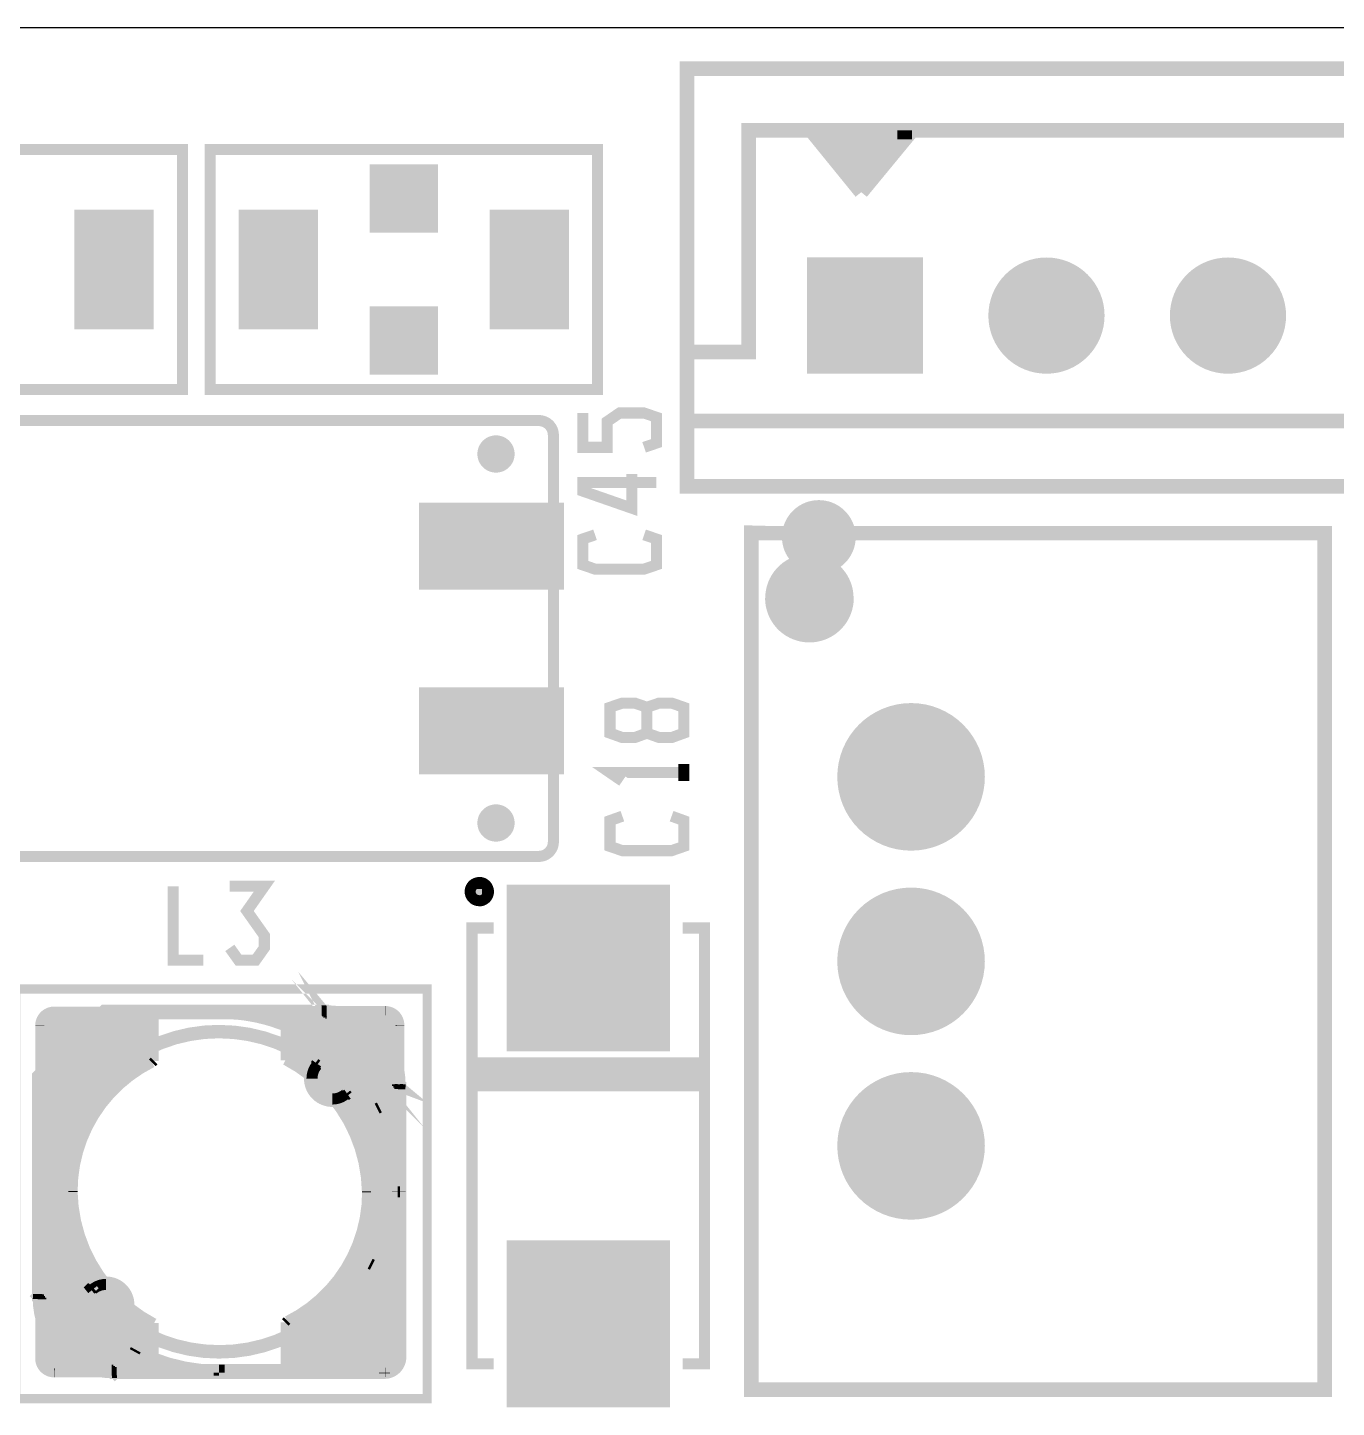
# Model space of a CAD drawing. Extents: x -18 to 89, y -48 to 32.
# Drawn here: x 13.11 to 31.13, y 13.46 to 32.45 of the extents above; entities that cross this region are included whole.
import ezdxf

# ---------------------------------------------------------------- set-up
doc = ezdxf.new("R2010")
doc.units = 0
doc.header["$MEASUREMENT"] = 0
doc.layers.get('0').update_dxf_attribs({"linetype": 'CONTINUOUS'})
for name, color, linetype in [('22-315-0_DRD', 7, 'CONTINUOUS'), ('22-315-0_SMT', 9, 'CONTINUOUS'), ('22-315-0_SST', 1, 'CONTINUOUS')]:
    doc.layers.add(name, color=color, linetype=linetype)

# ---------------------------------------------------------------- blocks, each defined once
blk = doc.blocks.new('RECTANGLE_6')
blk.add_solid([(1.12522, 1.14935), (1.12522, -1.14935), (-1.12522, 1.14935), (-1.12522, -1.14935)])
blk = doc.blocks.new('SQUARE_10')
blk.add_solid([(0.4699, 0.4699), (0.4699, -0.4699), (-0.4699, 0.4699), (-0.4699, -0.4699)])
blk = doc.blocks.new('RECTANGLE_13')
blk.add_solid([(0.5461, 0.8255), (0.5461, -0.8255), (-0.5461, 0.8255), (-0.5461, -0.8255)])
blk = doc.blocks.new('SQUARE_20')
blk.add_solid([(0.8001, 0.8001), (0.8001, -0.8001), (-0.8001, 0.8001), (-0.8001, -0.8001)])
blk = doc.blocks.new('ROUND_26')
at = {"const_width": 0.8001}
blk.add_lwpolyline([(-0.40005, 0, 1), (0.40005, 0, 1)], format="xyb", close=True, dxfattribs=at)
blk = doc.blocks.new('RECTANGLE_29')
blk.add_solid([(0.99949, 0.59944), (0.99949, -0.59944), (-0.99949, 0.59944), (-0.99949, -0.59944)])
blk = doc.blocks.new('ROUND_43')
at = {"const_width": 1.016}
blk.add_lwpolyline([(-0.508, 0, 1), (0.508, 0, 1)], format="xyb", close=True, dxfattribs=at)

msp = doc.modelspace()

# ---------------------------------------------------------------- linework, layer by layer
at = {"layer": '22-315-0_DRD'}
msp.add_line((-17.92369229991931, 32.45058384687812), (89.07634770008069, 32.45058384687812), dxfattribs=at)
at = {"layer": '22-315-0_SMT', "const_width": 0.127}
for points in [[(13.47324770008069, 18.9098438468781, 0.4142136), (13.27512770008069, 18.7117238468781)], [(18.23066770008069, 18.7193438468781, 0.4142136), (18.03254770008069, 18.91746384687811)], [(14.82452770008069, 18.1986438468781, 0.2845461), (13.73232770008069, 16.4333438468781)], [(17.77346770008069, 16.42826384687811, 0.2736465), (16.65586770008069, 18.23166384687811)], [(13.73232770008069, 16.42064384687811, 0.2736465), (14.84992770008069, 14.61724384687811)], [(16.68126770008069, 14.6502638468781, 0.2848580999999999), (17.77600770008069, 16.41556384687811)], [(13.27512770008069, 14.12956384687811, 0.4142136), (13.47324770008069, 13.93144384687811)], [(18.03254770008069, 13.9390638468781, 0.4142136), (18.23066770008069, 14.13718384687812)]]:
    msp.add_lwpolyline(points, format="xyb", dxfattribs=at)
for points in [[(14.84992770008069, 18.8336438468781), (13.31830770008069, 18.8336438468781)], [(13.37672770008069, 18.88444384687811), (13.37672770008069, 13.95684384687812)], [(14.84992770008069, 18.9098438468781), (13.47832770008069, 18.9098438468781), (13.47324770008069, 18.9098438468781)], [(13.49102770008069, 18.9098438468781), (13.49102770008069, 13.93144384687811)], [(13.60532770008069, 18.9098438468781), (13.60532770008069, 13.93144384687811)], [(13.71962770008069, 18.9098438468781), (13.71962770008069, 13.93144384687811)], [(13.83392770008069, 18.9098438468781), (13.83392770008069, 17.0607238468781)], [(13.94822770008069, 18.9098438468781), (13.94822770008069, 17.33250384687811)], [(14.06252770008069, 18.9098438468781), (14.06252770008069, 17.52554384687811)], [(14.17682770008069, 18.9098438468781), (14.17682770008069, 17.6804838468781)], [(14.29112770008069, 18.9098438468781), (14.29112770008069, 17.81002384687811)], [(14.40542770008069, 18.9098438468781), (14.40542770008069, 17.91670384687811)], [(14.51972770008069, 18.9098438468781), (14.51972770008069, 18.01068384687811)], [(14.63402770008069, 18.9098438468781), (14.63402770008069, 18.08942384687811)], [(14.74832770008069, 18.9098438468781), (14.74832770008069, 18.1580038468781)], [(14.84992770008069, 18.9098438468781), (14.84992770008069, 18.22404384687812)], [(16.65586770008069, 18.91746384687811), (16.65586770008069, 18.23166384687811)], [(18.02746770008069, 18.91746384687811), (16.65586770008069, 18.91746384687811)], [(18.18748770008069, 18.84126384687811), (16.65586770008069, 18.84126384687811)], [(16.75746770008069, 18.91746384687811), (16.75746770008069, 18.17324384687811)], [(16.87176770008069, 18.91746384687811), (16.87176770008069, 18.1021238468781)], [(16.98606770008069, 18.91746384687811), (16.98606770008069, 18.01576384687812)], [(17.10036770008069, 18.91746384687811), (17.10036770008069, 17.91924384687812)], [(17.21466770008069, 18.91746384687811), (17.21466770008069, 17.8049438468781)], [(17.32896770008069, 18.91746384687811), (17.32896770008069, 17.6728638468781)], [(17.44326770008069, 18.91746384687811), (17.44326770008069, 17.51030384687812)], [(17.55756770008069, 18.91746384687811), (17.55756770008069, 17.30964384687812)], [(17.67186770008069, 18.91746384687811), (17.67186770008069, 17.02770384687811)], [(17.78616770008069, 18.91746384687811), (17.78616770008069, 13.9390638468781)], [(17.90046770008069, 18.91746384687811), (17.90046770008069, 13.9390638468781)], [(18.01476770008069, 18.91746384687811), (18.01476770008069, 13.9390638468781)], [(18.03254770008069, 18.91746384687811), (18.02746770008069, 18.91746384687811)], [(18.12906770008069, 18.8920638468781), (18.12906770008069, 13.9644638468781)], [(14.84992770008069, 18.7193438468781), (13.27512770008069, 18.7193438468781)], [(13.27512770008069, 18.7117238468781), (13.27518970008069, 18.70664384687811)], [(13.27512770008069, 18.70664384687811), (13.27512770008069, 14.13464384687811), (13.27512770008069, 14.12956384687811)], [(14.84992770008069, 18.6050438468781), (13.27512770008069, 18.6050438468781)], [(18.23066770008069, 18.72696384687811), (16.65586770008069, 18.72696384687811)], [(18.23066770008069, 18.61266384687811), (16.65586770008069, 18.61266384687811)], [(18.23066770008069, 18.71426384687811), (18.23047170008069, 18.71933184687811)], [(18.23066770008069, 18.71426384687811), (18.23066770008069, 14.14226384687811), (18.23066770008069, 14.13718384687812)], [(14.84992770008069, 18.4907438468781), (13.27512770008069, 18.4907438468781)], [(14.84992770008069, 18.37644384687812), (13.27512770008069, 18.37644384687812)], [(18.23066770008069, 18.49836384687811), (16.65586770008069, 18.49836384687811)], [(18.23066770008069, 18.38406384687811), (16.65586770008069, 18.38406384687811)], [(14.84992770008069, 18.2621438468781), (13.27512770008069, 18.2621438468781)], [(14.84992770008069, 18.22404384687812), (14.82452770008069, 18.1986438468781)], [(18.23066770008069, 18.26976384687811), (16.65586770008069, 18.26976384687811)], [(14.72800770008069, 18.14784384687812), (13.27512770008069, 18.14784384687812)], [(14.55020770008069, 18.0335438468781), (13.27512770008069, 18.0335438468781)], [(18.23066770008069, 18.15546384687811), (16.79048770008069, 18.15546384687811)], [(18.23066770008069, 18.04116384687811), (16.95558770008069, 18.04116384687811)], [(14.40542770008069, 17.91924384687812), (13.27512770008069, 17.91924384687812)], [(14.28604770008069, 17.8049438468781), (13.27512770008069, 17.8049438468781)], [(18.23066770008069, 17.92686384687811), (17.09274770008069, 17.92686384687811)], [(18.23066770008069, 17.81256384687811), (17.20958770008069, 17.81256384687811)], [(14.18444770008069, 17.69064384687812), (13.27512770008069, 17.69064384687812)], [(18.23066770008069, 17.69826384687811), (17.30864770008069, 17.69826384687811)], [(14.09554770008069, 17.5763438468781), (13.27512770008069, 17.5763438468781)], [(14.01934770008069, 17.46204384687812), (13.27512770008069, 17.46204384687812)], [(18.23066770008069, 17.58396384687811), (17.39500770008069, 17.58396384687811)], [(18.23066770008069, 17.46966384687811), (17.46866770008069, 17.46966384687811)], [(13.95584770008069, 17.3477438468781), (13.27512770008069, 17.3477438468781)], [(13.89996770008069, 17.23344384687812), (13.27512770008069, 17.23344384687812)], [(18.23066770008069, 17.35536384687811), (17.53470770008069, 17.35536384687811)], [(18.23066770008069, 17.24106384687811), (17.59058770008069, 17.24106384687811)], [(13.85424770008069, 17.1191438468781), (13.27512770008069, 17.1191438468781)], [(18.23066770008069, 17.12676384687811), (17.63884770008069, 17.12676384687811)], [(13.81614770008069, 17.00484384687812), (13.27512770008069, 17.00484384687812)], [(13.78566770008069, 16.8905438468781), (13.27512770008069, 16.8905438468781)], [(18.23066770008069, 17.01246384687811), (17.67694770008069, 17.01246384687811)], [(18.23066770008069, 16.89816384687811), (17.70996770008069, 16.89816384687811)], [(13.76026770008069, 16.77624384687812), (13.27512770008069, 16.77624384687812)], [(13.74502770008069, 16.6619438468781), (13.27512770008069, 16.6619438468781)], [(18.23066770008069, 16.78386384687811), (17.73536770008069, 16.78386384687811)], [(18.23066770008069, 16.66956384687811), (17.75568770008069, 16.66956384687811)], [(13.73486770008069, 16.54764384687812), (13.27512770008069, 16.54764384687812)], [(18.23066770008069, 16.55526384687811), (17.76838770008069, 16.55526384687811)], [(13.73232770008069, 16.4333438468781), (13.27512770008069, 16.4333438468781)], [(13.73740770008069, 16.31904384687812), (13.27512770008069, 16.31904384687812)], [(13.73232770008069, 16.4333438468781), (13.73232770008069, 16.42064384687811)], [(18.23066770008069, 16.44096384687811), (17.77346770008069, 16.44096384687811)], [(17.77346770008069, 16.42826384687811), (17.77346770008069, 16.41556384687811)], [(18.23066770008069, 16.32666384687811), (17.77346770008069, 16.32666384687811)], [(13.74756770008069, 16.2047438468781), (13.27512770008069, 16.2047438468781)], [(13.76534770008069, 16.09044384687812), (13.27512770008069, 16.09044384687812)], [(18.23066770008069, 16.09806384687811), (17.74806770008069, 16.09806384687811)], [(18.23066770008069, 16.21236384687811), (17.76330770008069, 16.21236384687811)], [(13.78820770008069, 15.9761438468781), (13.27512770008069, 15.9761438468781)], [(18.23066770008069, 15.98376384687811), (17.72774770008069, 15.98376384687811)], [(13.82122770008069, 15.86184384687812), (13.27512770008069, 15.86184384687812)], [(13.85932770008069, 15.7475438468781), (13.27512770008069, 15.7475438468781)], [(13.83392770008069, 15.81866384687811), (13.83392770008069, 13.93144384687811)], [(18.23066770008069, 15.75516384687811), (17.66170770008069, 15.75516384687811)], [(17.67186770008069, 15.7881838468781), (17.67186770008069, 13.9390638468781)], [(18.23066770008069, 15.86946384687812), (17.69726770008069, 15.86946384687812)], [(13.90504770008069, 15.63324384687812), (13.27512770008069, 15.63324384687812)], [(13.95838770008069, 15.5189438468781), (13.27512770008069, 15.5189438468781)], [(13.94822770008069, 15.5392638468781), (13.94822770008069, 13.93144384687811)], [(17.55756770008069, 15.51640384687811), (17.55756770008069, 13.9390638468781)], [(18.23066770008069, 15.5265638468781), (17.56264770008069, 15.5265638468781)], [(18.23066770008069, 15.64086384687812), (17.61598770008069, 15.64086384687812)], [(14.02188770008069, 15.40464384687812), (13.27512770008069, 15.40464384687812)], [(14.06252770008069, 15.3360638468781), (14.06252770008069, 13.93144384687811)], [(18.23066770008069, 15.4122638468781), (17.50168770008069, 15.4122638468781)], [(14.09300770008069, 15.2903438468781), (13.27512770008069, 15.2903438468781)], [(14.17682770008069, 15.17604384687812), (13.27512770008069, 15.17604384687812)], [(14.17682770008069, 15.17604384687812), (14.17682770008069, 13.93144384687811)], [(17.32896770008069, 15.1658838468781), (17.32896770008069, 13.9390638468781)], [(18.23066770008069, 15.1836638468781), (17.34166770008069, 15.1836638468781)], [(18.23066770008069, 15.2979638468781), (17.42802770008069, 15.2979638468781)], [(17.44326770008069, 15.32082384687811), (17.44326770008069, 13.9390638468781)], [(14.27334770008069, 15.0617438468781), (13.27512770008069, 15.0617438468781)], [(14.38510770008069, 14.94744384687812), (13.27512770008069, 14.94744384687812)], [(14.29112770008069, 15.04396384687811), (14.29112770008069, 13.93144384687811)], [(18.23066770008069, 14.9550638468781), (17.12830770008069, 14.9550638468781)], [(17.21466770008069, 15.03888384687811), (17.21466770008069, 13.9390638468781)], [(18.23066770008069, 15.0693638468781), (17.24514770008069, 15.0693638468781)], [(14.51718770008069, 14.8331438468781), (13.27512770008069, 14.8331438468781)], [(14.40542770008069, 14.9296638468781), (14.40542770008069, 13.93144384687811)], [(14.51972770008069, 14.83060384687811), (14.51972770008069, 13.93144384687811)], [(16.87176770008069, 14.75948384687811), (16.87176770008069, 13.9390638468781)], [(16.98606770008069, 14.83822384687811), (16.98606770008069, 13.9390638468781)], [(18.23066770008069, 14.8407638468781), (16.98860770008068, 14.8407638468781)], [(17.10036770008069, 14.9296638468781), (17.10036770008069, 13.9390638468781)], [(14.67720770008069, 14.71884384687812), (13.27512770008069, 14.71884384687812)], [(14.84992770008069, 14.6045438468781), (13.27512770008069, 14.6045438468781)], [(14.63402770008069, 14.74678384687812), (14.63402770008069, 13.93144384687811)], [(14.74832770008069, 14.67312384687811), (14.74832770008069, 13.93144384687811)], [(14.84992770008069, 14.61724384687811), (14.84992770008069, 13.93144384687811)], [(16.68126770008069, 14.6502638468781), (16.65586770008069, 14.6248638468781)], [(16.65586770008069, 14.6248638468781), (16.65586770008069, 13.9390638468781)], [(18.23066770008069, 14.6121638468781), (16.65586770008069, 14.6121638468781)], [(16.75746770008069, 14.69090384687811), (16.75746770008069, 13.9390638468781)], [(18.23066770008069, 14.7264638468781), (16.82096770008069, 14.7264638468781)], [(14.84992770008069, 14.49024384687812), (13.27512770008069, 14.49024384687812)], [(14.84992770008069, 14.3759438468781), (13.27512770008069, 14.3759438468781)], [(18.23066770008069, 14.4978638468781), (16.65586770008069, 14.4978638468781)], [(18.23066770008069, 14.3835638468781), (16.65586770008069, 14.3835638468781)], [(14.84992770008069, 14.26164384687812), (13.27512770008069, 14.26164384687812)], [(18.23066770008069, 14.2692638468781), (16.65586770008069, 14.2692638468781)], [(14.84992770008069, 14.1473438468781), (13.27512770008069, 14.1473438468781)], [(14.84992770008069, 14.03304384687812), (13.30052770008069, 14.03304384687812)], [(18.23066770008069, 14.1549638468781), (16.65586770008069, 14.1549638468781)], [(18.20526770008069, 14.0406638468781), (16.65586770008069, 14.0406638468781)], [(13.47324770008069, 13.93144384687811), (13.47832570008069, 13.93150584687811)], [(14.84992770008069, 13.93144384687811), (13.47832770008069, 13.93144384687811)], [(18.02746770008069, 13.9390638468781), (16.65586770008069, 13.9390638468781)], [(18.02746770008069, 13.9390638468781), (18.03254770008069, 13.9389998468781)]]:
    msp.add_lwpolyline(points, dxfattribs=at)
at = {"layer": '22-315-0_SST'}
for points, const_width in [([(34.58572770008069, 26.13614384687811), (34.58572770008069, 31.88416384687811), (22.18544770008069, 31.88416384687811), (22.18544770008069, 26.13614384687811), (34.58572770008069, 26.13614384687811)], 0.20066), ([(22.18544770008069, 27.98526384687811), (23.03634770008069, 27.98526384687811), (23.03634770008069, 31.03580384687811), (33.78562770008069, 31.03580384687811), (33.78562770008069, 27.98526384687811), (34.58572770008069, 27.98526384687811)], 0.20066), ([(23.93550770008068, 31.03580384687811), (23.93550770008068, 30.9850038468781), (24.58574770008069, 30.18490384687811)], 0.20066), ([(25.28678770008069, 31.03580384687811), (23.93550770008068, 31.03580384687811)], 0.20066), ([(25.16740770008069, 30.89356384687811), (24.01170770008068, 30.89356384687811)], 0.20066), ([(24.10568770008069, 31.03580384687811), (24.10568770008069, 30.7767238468781)], 0.20066), ([(24.28348770008069, 31.03580384687811), (24.28348770008069, 30.5557438468781)], 0.20066), ([(24.46382770008069, 31.03580384687811), (24.46382770008069, 30.3347638468781)], 0.20066), ([(25.28678770008069, 31.03580384687811), (24.58574770008069, 30.18490384687811)], 0.20066), ([(24.64416770008069, 31.03580384687811), (24.64416770008069, 30.25348384687811)], 0.20066), ([(24.82450770008069, 31.03580384687811), (24.82450770008069, 30.4719238468781)], 0.20066), ([(25.00230770008069, 31.03580384687811), (25.00230770008069, 30.69290384687811)], 0.20066), ([(25.18264770008069, 31.03580384687811), (25.18264770008069, 30.91134384687811)], 0.20066), ([(15.23854770008069, 27.46964384687811), (9.904547700080691, 27.46964384687811), (9.904547700080691, 30.77164384687811), (15.23854770008069, 30.77164384687811), (15.23854770008069, 27.46964384687811)], 0.1524), ([(20.95354770008069, 27.46964384687811), (15.61954770008069, 27.46964384687811), (15.61954770008069, 30.77164384687811), (20.95354770008069, 30.77164384687811), (20.95354770008069, 27.46964384687811)], 0.1524), ([(25.02008770008069, 30.71322384687811), (24.15648770008069, 30.71322384687811)], 0.20066), ([(24.87276770008069, 30.53288384687811), (24.30380770008069, 30.53288384687811)], 0.20066), ([(24.72544770008069, 30.35254384687811), (24.44858770008069, 30.35254384687811)], 0.20066), ([(21.59616770008069, 26.67208384687811), (21.76634770008069, 26.73050384687811), (21.76634770008069, 27.0861038468781), (21.59616770008069, 27.14452384687812), (21.25834770008069, 27.14452384687812), (21.08816770008069, 27.02768384687811), (21.08816770008069, 26.67208384687811), (20.75034770008069, 26.67208384687811), (20.75034770008069, 27.14452384687812)], 0.1524), ([(20.14582770008069, 27.04038384687811), (11.34726770008069, 27.04038384687811)], 0.1524), ([(22.18544770008069, 26.6847838468781), (22.18544770008069, 27.03530384687811), (34.58572770008069, 27.03530384687811)], 0.20066), ([(19.47780770008069, 26.74320384687812), (19.47780770008069, 26.4180838468781)], 0.1524), ([(19.61496770008069, 26.75082384687811), (19.61496770008069, 26.41046384687812)], 0.1524), ([(20.34648770008069, 21.24156384687811), (20.34648770008069, 26.83972384687812)], 0.1524), ([(19.72672770008069, 26.63906384687812), (19.38636770008069, 26.63906384687812)], 0.1524), ([(19.71910770008068, 26.50190384687811), (19.39398770008069, 26.50190384687811)], 0.1524), ([(21.42852770008069, 26.30632384687812), (21.42852770008069, 25.83388384687811), (20.75034770008069, 26.07010384687811), (20.75034770008069, 26.1894838468781), (21.76634770008069, 26.1894838468781)], 0.1524), ([(23.95074770008069, 25.81356384687811), (23.95074770008069, 25.05918384687811)], 0.254), ([(24.17934770008069, 25.77292384687811), (24.17934770008069, 25.09982384687811)], 0.254), ([(24.33682770008069, 25.61544384687811), (23.66372770008068, 25.61544384687811)], 0.254), ([(23.72214770008069, 25.69672384687811), (23.72214770008069, 25.17856384687811)], 0.254), ([(21.59616770008069, 25.46812384687811), (21.76634770008069, 25.4097038468781), (21.76634770008069, 25.05410384687811), (21.59616770008069, 24.99568384687811), (20.92052770008069, 24.99568384687811), (20.75034770008069, 25.05410384687811), (20.75034770008069, 25.4097038468781), (20.92052770008069, 25.46812384687811)], 0.1524), ([(23.27256770008069, 25.49098384687811), (23.07190770008069, 25.49606384687812), (23.07190770008069, 13.70030384687811), (30.96622770008069, 13.70030384687811), (30.96622770008069, 25.49098384687811), (23.27256770008069, 25.49098384687811)], 0.20066), ([(24.37746770008069, 25.38684384687811), (23.62308770008069, 25.38684384687811)], 0.254), ([(24.26062770008069, 25.15824384687811), (23.74246770008069, 25.15824384687811)], 0.254), ([(23.52910770008069, 24.97536384687811), (23.52910770008069, 24.21590384687811)], 0.20066), ([(23.70944770008069, 25.07950384687811), (23.70944770008069, 24.11176384687811)], 0.20066), ([(23.88978770008069, 25.1049038468781), (23.88978770008069, 24.08636384687811)], 0.20066), ([(24.07012770008069, 25.06426384687811), (24.07012770008069, 24.12700384687811)], 0.20066), ([(24.33936770008069, 24.79502384687811), (23.40210770008068, 24.79502384687811)], 0.20066), ([(24.21236770008069, 24.9728238468781), (23.52910770008069, 24.9728238468781)], 0.20066), ([(24.24792770008069, 24.93726384687811), (24.24792770008069, 24.25400384687811)], 0.20066), ([(24.38000770008069, 24.61468384687811), (23.36146770008069, 24.61468384687811)], 0.20066), ([(24.35460770008068, 24.43434384687811), (23.38686770008069, 24.43434384687811)], 0.20066), ([(24.25046770008069, 24.25400384687811), (23.49100770008069, 24.25400384687811)], 0.20066), ([(21.63426770008069, 23.0932238468781), (21.46662770008069, 23.1516438468781), (21.29644770008069, 23.1516438468781), (21.12626770008069, 23.0932238468781), (21.12626770008069, 22.73762384687811), (21.29644770008069, 22.67666384687811), (21.46662770008069, 22.67666384687811), (21.63426770008069, 22.73762384687811), (21.63426770008069, 23.0932238468781), (21.80444770008069, 23.1516438468781), (21.97462770008069, 23.1516438468781), (22.14226770008069, 23.0932238468781), (22.14226770008069, 22.73762384687811), (21.97462770008069, 22.67666384687811), (21.80444770008069, 22.67666384687811), (21.63426770008069, 22.73762384687811)], 0.1524), ([(22.14226770008069, 22.19406384687811), (21.12626770008069, 22.19406384687811), (21.29644770008069, 22.07722384687811)], 0.1524), ([(22.14226770008069, 22.3134438468781), (22.14226770008069, 22.07722384687811)], 0.1524), ([(19.47780770008069, 21.6632038468781), (19.47780770008069, 21.33808384687811)], 0.1524), ([(19.61496770008069, 21.67082384687811), (19.61496770008069, 21.3304638468781)], 0.1524), ([(21.97462770008069, 21.59462384687811), (22.14226770008069, 21.53366384687811), (22.14226770008069, 21.1780638468781), (21.97462770008069, 21.11964384687811), (21.29644770008069, 21.11964384687811), (21.12626770008069, 21.1780638468781), (21.12626770008069, 21.53366384687811), (21.29644770008069, 21.59462384687811)], 0.1524), ([(19.72672770008069, 21.5590638468781), (19.38636770008069, 21.5590638468781)], 0.1524), ([(19.71910770008068, 21.42190384687811), (19.39398770008069, 21.42190384687811)], 0.1524), ([(11.34726770008069, 21.04090384687811), (20.14582770008069, 21.04090384687811)], 0.1524), ([(15.52810770008069, 19.61342384687811), (15.11154770008069, 19.61342384687811), (15.11154770008069, 20.62942384687811)], 0.1524), ([(15.89132770008069, 19.78106384687811), (16.01070770008069, 19.61342384687811), (16.24692770008069, 19.61342384687811), (16.36630770008069, 19.78106384687811), (16.36630770008069, 19.9512438468781), (16.12754770008069, 20.28906384687811), (16.36630770008069, 20.62942384687811), (15.89132770008069, 20.62942384687811)], 0.1524), ([(19.37874770008069, 20.66752384687811), (19.27206770008069, 20.66752384687811)], 0.1524), ([(19.30254770008069, 20.67768384687811), (19.30254770008069, 20.43130384687811)], 0.1524), ([(19.44986770008069, 20.53036384687812), (19.20348770008069, 20.53036384687812)], 0.1524), ([(19.43970770008069, 20.60656384687812), (19.43970770008069, 20.5024238468781)], 0.1524), ([(19.52606770008069, 20.0553838468781), (19.22634770008069, 20.0553838468781), (19.22634770008069, 14.05590384687811), (19.52606770008069, 14.05590384687811)], 0.1524), ([(22.12702770008069, 20.0553838468781), (22.42674770008069, 20.0553838468781), (22.42674770008069, 14.05590384687811), (22.12702770008069, 14.05590384687811)], 0.1524), ([(17.15624770008069, 18.9123838468781), (17.16640770008069, 18.88444384687811), (17.63884770008069, 18.32056384687812), (17.66424770008069, 18.34088384687811), (17.19434770008069, 18.90222384687812), (17.20450770008069, 18.88190384687812)], 0.1524), ([(12.94492770008069, 13.57584384687812), (18.60912770008069, 13.57584384687812), (18.60912770008069, 19.2146438468781), (12.94492770008069, 19.2146438468781), (12.94492770008069, 13.57584384687812)], 0.127), ([(18.21796770008069, 17.85828384687811), (18.21542770008069, 17.86082384687811), (17.65154770008069, 18.3307238468781), (17.66170770008069, 18.31802384687811), (17.63884770008069, 18.34088384687811), (17.08004770008069, 17.78208384687811), (17.10544770008069, 17.75922384687811), (17.66170770008069, 18.31802384687811)], 0.1524), ([(14.71784770008069, 18.51614384687811), (14.76864770008069, 18.51614384687811), (14.76864770008069, 18.92508384687811), (14.16412770008069, 18.92508384687811), (13.24464770008069, 18.02084384687811), (13.24464770008069, 17.44680384687811), (13.69168770008069, 17.44680384687811), (13.72724770008069, 17.51538384687811), (13.75772770008069, 17.5687238468781), (13.85170770008069, 17.7211238468781), (13.88726770008069, 17.7693838468781), (13.99902770008069, 17.91162384687811), (14.03712770008069, 17.9573438468781), (14.07776770008069, 18.00052384687811), (14.12094770008069, 18.04370384687812), (14.16412770008069, 18.08434384687811), (14.20730770008069, 18.12498384687811), (14.25302770008069, 18.16562384687811), (14.34446770008069, 18.24182384687811), (14.39272770008069, 18.27738384687811), (14.59338770008069, 18.40946384687811), (14.64672770008069, 18.43740384687811), (14.70006770008069, 18.46788384687811), (14.75340770008069, 18.49328384687811), (14.73054770008069, 18.5390038468781), (14.62132770008069, 18.4831238468781), (14.56798770008069, 18.4526438468781), (14.36224770008069, 18.31802384687811), (14.31398770008069, 18.2824638468781), (14.08284770008069, 18.07926384687811), (14.03966770008069, 18.03608384687811), (13.99902770008069, 17.99036384687811), (13.95838770008069, 17.94464384687811), (13.92028770008069, 17.89638384687811), (13.88218770008069, 17.84812384687811), (13.77550770008069, 17.69826384687811), (13.74248770008069, 17.64746384687811), (13.71200770008069, 17.59412384687811), (13.68152770008069, 17.5407838468781), (13.66120770008069, 17.5001438468781), (13.29544770008069, 17.5001438468781), (13.29544770008069, 17.9979838468781), (14.18444770008069, 18.8717438468781), (14.71784770008069, 18.8717438468781), (14.71784770008069, 18.51614384687811)], 0.1524), ([(14.18444770008069, 18.8717438468781), (17.17910770008069, 18.8717438468781), (17.17910770008069, 18.92508384687811), (14.16412770008069, 18.92508384687811)], 0.1524), ([(16.66602770008069, 18.4069238468781), (17.17910770008069, 18.9200038468781), (17.66170770008069, 18.34342384687811), (17.64138770008069, 18.31802384687811), (18.20780770008069, 17.8455838468781), (18.23320770008069, 17.83542384687811)], 0.1524), ([(15.74400770008069, 18.91492384687811), (15.74400770008069, 18.88190384687812), (15.9903877000807, 18.86920384687811), (16.08690770008069, 18.85904384687811), (16.13262770008069, 18.85142384687811), (16.27486770008069, 18.82602384687812), (16.32058770008069, 18.81332384687811), (16.36630770008069, 18.80316384687811), (16.45774770008069, 18.77776384687812), (16.50346770008069, 18.76252384687811), (16.54664770008069, 18.7472838468781), (16.63554770008069, 18.71680384687811), (16.67872770008069, 18.69902384687811), (16.76508770008069, 18.66092384687811), (16.88954770008069, 18.59996384687811), (16.90478770008069, 18.63044384687811), (16.77778770008069, 18.6914038468781), (16.73460770008069, 18.7117238468781), (16.69142770008069, 18.72950384687812), (16.55680770008069, 18.78030384687811), (16.51362770008069, 18.7955438468781), (16.46790770008069, 18.80824384687811), (16.42218770008069, 18.8234838468781), (16.37392770008069, 18.8336438468781), (16.13770770008069, 18.88444384687811), (16.08944770008069, 18.8920638468781), (15.99292770008069, 18.90222384687812), (15.74400770008069, 18.91492384687811)], 0.1524), ([(17.73790770008069, 17.40108384687811), (18.19256770008069, 17.85574384687811), (17.64138770008069, 18.31802384687811), (17.17656770008069, 18.8717438468781), (16.72190770008068, 18.41708384687811)], 0.1524), ([(17.22482770008069, 18.91492384687811), (17.1562317000807, 18.91259384687811)], 0.1524), ([(17.22482770008069, 18.8996838468781), (17.17903770008069, 18.8986318468781)], 0.1524), ([(18.20272770008069, 17.8811438468781), (18.22304770008069, 17.8735238468781), (17.66170770008069, 18.34342384687811), (17.65154770008069, 18.3307238468781), (17.18164770008069, 18.89460384687811), (17.17910770008069, 18.89714384687811)], 0.1524), ([(17.22482770008069, 18.88190384687812), (17.20451170008069, 18.88169384687811)], 0.1524), ([(17.06480770008069, 18.18848384687811), (17.09274770008069, 18.16816384687812)], 0.1524), ([(17.08766770008069, 18.19102384687811), (17.06988770008069, 18.16562384687811)], 0.1524), ([(17.66170770008069, 18.34342384687811), (18.24082770008069, 17.85828384687811), (17.72774770008069, 17.34520384687811), (17.70996770008069, 17.38330384687811)], 0.1524), ([(19.23904770008069, 18.1986438468781), (19.23904770008069, 17.8811438468781)], 0.1524), ([(22.41404770008069, 18.1986438468781), (19.23904770008069, 18.1986438468781)], 0.1524), ([(19.34064770008069, 18.1986438468781), (19.34064770008069, 17.8811438468781)], 0.1524), ([(19.47780770008069, 18.1986438468781), (19.47780770008069, 17.8811438468781)], 0.1524), ([(19.61496770008069, 18.1986438468781), (19.61496770008069, 17.8811438468781)], 0.1524), ([(19.75212770008069, 18.1986438468781), (19.75212770008069, 17.8811438468781)], 0.1524), ([(19.88928770008069, 18.1986438468781), (19.88928770008069, 17.8811438468781)], 0.1524), ([(20.02644770008069, 18.1986438468781), (20.02644770008069, 17.8811438468781)], 0.1524), ([(20.16360770008069, 18.1986438468781), (20.16360770008069, 17.8811438468781)], 0.1524), ([(20.30076770008069, 18.1986438468781), (20.30076770008069, 17.8811438468781)], 0.1524), ([(20.43792770008069, 18.1986438468781), (20.43792770008069, 17.8811438468781)], 0.1524), ([(20.57508770008069, 18.1986438468781), (20.57508770008069, 17.8811438468781)], 0.1524), ([(20.71224770008069, 18.1986438468781), (20.71224770008069, 17.8811438468781)], 0.1524), ([(20.84940770008069, 18.1986438468781), (20.84940770008069, 17.8811438468781)], 0.1524), ([(20.98656770008069, 18.1986438468781), (20.98656770008069, 17.8811438468781)], 0.1524), ([(21.12372770008069, 18.1986438468781), (21.12372770008069, 17.8811438468781)], 0.1524), ([(21.26088770008069, 18.1986438468781), (21.26088770008069, 17.8811438468781)], 0.1524), ([(21.39804770008069, 18.1986438468781), (21.39804770008069, 17.8811438468781)], 0.1524), ([(21.53520770008068, 18.1986438468781), (21.53520770008068, 17.8811438468781)], 0.1524), ([(21.67236770008069, 18.1986438468781), (21.67236770008069, 17.8811438468781)], 0.1524), ([(21.80952770008069, 18.1986438468781), (21.80952770008069, 17.8811438468781)], 0.1524), ([(21.94668770008069, 18.1986438468781), (21.94668770008069, 17.8811438468781)], 0.1524), ([(22.08384770008069, 18.1986438468781), (22.08384770008069, 17.8811438468781)], 0.1524), ([(22.22100770008068, 18.1986438468781), (22.22100770008068, 17.8811438468781)], 0.1524), ([(22.35816770008069, 18.1986438468781), (22.35816770008069, 17.8811438468781)], 0.1524), ([(22.41404770008069, 18.1986438468781), (22.41404770008069, 17.8811438468781)], 0.1524), ([(13.29544770008069, 17.9979838468781), (13.29544770008069, 14.99062384687811), (13.24464770008069, 14.99062384687811), (13.24464770008069, 18.02084384687811)], 0.1524), ([(22.41404770008069, 18.11990384687812), (19.23904770008069, 18.11990384687812)], 0.1524), ([(22.41404770008069, 17.98274384687811), (19.23904770008069, 17.98274384687811)], 0.1524), ([(18.19256770008069, 14.14988384687811), (18.19256770008069, 17.85828384687811), (18.24590770008069, 17.85828384687811), (18.24590770008069, 14.14988384687811)], 0.1524), ([(18.20272770008069, 17.8811438468781), (18.20192570008069, 17.90396584687811)], 0.1524), ([(18.21796770008069, 17.85828384687811), (18.21796770008069, 17.90400384687811)], 0.1524), ([(18.23320770008069, 17.83542384687811), (18.23553570008069, 17.90400384687811)], 0.1524), ([(22.41404770008069, 17.8811438468781), (19.23904770008069, 17.8811438468781)], 0.1524), ([(17.51184770008069, 17.76684384687812), (17.48644770008069, 17.7490638468781)], 0.1524), ([(17.50930770008069, 17.74398384687811), (17.48898770008069, 17.7693838468781)], 0.1524), ([(13.53928770008069, 15.26494384687811), (13.56976770008069, 15.28018384687812), (13.50626770008069, 15.40464384687812), (13.48848770008069, 15.44782384687811), (13.47070770008069, 15.4910038468781), (13.45292770008069, 15.53418384687811), (13.43514770008069, 15.57736384687811), (13.41990770008069, 15.62054384687811), (13.40466770008069, 15.66626384687811), (13.39196770008069, 15.7119838468781), (13.37926770008069, 15.75770384687812), (13.36656770008069, 15.8034238468781), (13.35386770008069, 15.84914384687811), (13.34370770008069, 15.89486384687811), (13.31830770008069, 16.03456384687811), (13.31068770008069, 16.08282384687811), (13.30306770008069, 16.13108384687811), (13.29798770008069, 16.17934384687811), (13.28782770008069, 16.4231838468781), (13.29036770008069, 16.5578038468781), (13.29544770008069, 16.64416384687812), (13.30052770008069, 16.6898838468781), (13.30560770008069, 16.73306384687811), (13.35132770008069, 16.9870638468781), (13.36148770008069, 17.02770384687811), (13.37164770008069, 17.0708838468781), (13.42244770008069, 17.23344384687812), (13.43768770008069, 17.2715438468781), (13.45292770008069, 17.3121838468781), (13.46816770008069, 17.35028384687811), (13.51896770008069, 17.46712384687811), (13.48848770008069, 17.47982384687811), (13.47070770008069, 17.44172384687811), (13.43768770008069, 17.36298384687811), (13.41990770008069, 17.32488384687811), (13.40720770008069, 17.28424384687811), (13.39196770008069, 17.2436038468781), (13.34116770008069, 17.07850384687811), (13.32846770008069, 17.03786384687811), (13.31830770008069, 16.9946838468781), (13.31068770008069, 16.95150384687811), (13.30052770008069, 16.9083238468781), (13.28528770008069, 16.82450384687812), (13.27766770008069, 16.7787838468781), (13.27258770008069, 16.73560384687811), (13.26750770008069, 16.69242384687811), (13.26242770008069, 16.64670384687811), (13.25734770008069, 16.5578038468781), (13.25480770008069, 16.4231838468781), (13.26496770008069, 16.1768038468781), (13.27004770008069, 16.12600384687811), (13.27766770008069, 16.07774384687811), (13.28528770008069, 16.02948384687811), (13.33354770008069, 15.79326384687812), (13.34624770008069, 15.7475438468781), (13.35894770008069, 15.70182384687811), (13.37418770008069, 15.65610384687811), (13.38942770008069, 15.61038384687811), (13.44022770008069, 15.47830384687811), (13.45800770008069, 15.4351238468781), (13.47832770008069, 15.39194384687811), (13.53928770008069, 15.26494384687811)], 0.1524), ([(17.95126770008069, 17.58396384687811), (17.92078770008069, 17.5687238468781)], 0.1524), ([(18.20272770008069, 16.4231838468781), (18.20271170008069, 16.42826184687812)], 0.1524), ([(18.20272770008069, 16.4231838468781), (18.23574770008069, 16.4231838468781)], 0.1524), ([(18.23574770008069, 16.4231838468781), (18.23573170008069, 16.42826184687812)], 0.1524), ([(14.82452770008069, 14.43944384687811), (14.31144770008069, 13.9263638468781), (13.82630770008069, 14.5080238468781), (13.24718770008069, 14.99062384687811), (13.76026770008069, 15.50370384687811)], 0.1524), ([(13.75264770008069, 15.44528384687811), (13.29798770008069, 14.99062384687811), (13.85170770008069, 14.5283438468781), (14.31144770008069, 13.9746238468781), (14.76610770008069, 14.4318238468781)], 0.1524), ([(17.85474770008069, 15.41734384687811), (17.82426770008069, 15.43258384687812)], 0.1524), ([(18.23574770008069, 14.1473438468781), (18.23574770008069, 15.44020384687811), (17.83950770008069, 15.44020384687811), (17.83950770008069, 15.4071838468781), (18.20272770008069, 15.4071838468781), (18.20272770008069, 14.13464384687811)], 0.1524), ([(13.25734770008069, 15.01602384687811), (13.25484370008069, 14.94490384687811)], 0.1524), ([(13.28782770008069, 14.9652238468781), (13.82884770008069, 14.50548384687811), (13.85170770008069, 14.53088384687811), (13.28528770008069, 15.00332384687812), (13.25734770008069, 15.01602384687811)], 0.1524), ([(13.27258770008069, 14.99062384687811), (13.27153770008069, 14.94490384687811)], 0.1524), ([(13.27258770008069, 14.99062384687811), (13.27512770008069, 14.98808384687811), (13.83900770008069, 14.51818384687812), (14.31144770008069, 13.9543038468781), (14.31144770008069, 13.95176384687811), (14.29620770008069, 13.9466838468781), (14.28858770008069, 13.9670038468781)], 0.1524), ([(13.28782770008069, 14.9652238468781), (13.28761770008069, 14.94490384687811)], 0.1524), ([(14.40796770008069, 15.06428384687811), (14.38510770008069, 15.08714384687811), (13.82630770008069, 14.5283438468781), (13.85170770008069, 14.50548384687811), (14.40796770008069, 15.06428384687811)], 0.1524), ([(14.00156770008069, 15.07698384687811), (13.98124770008069, 15.10238384687811), (13.99394770008069, 15.11508384687811)], 0.1524), ([(14.00410770008069, 15.09984384687812), (13.97870770008069, 15.07952384687812)], 0.1524), ([(13.99394770008069, 15.11508384687811), (13.98124770008069, 15.10238384687811)], 0.1524), ([(14.33430770008069, 13.93652384687812), (14.32414770008069, 13.96192384687811), (13.85170770008069, 14.5283438468781), (13.82630770008069, 14.5080238468781), (14.29620770008069, 13.9466838468781)], 0.1524), ([(14.59592770008069, 14.24894384687811), (14.58068770008069, 14.22100384687811)], 0.1524), ([(16.76508770008069, 14.35816384687811), (16.76508770008069, 13.93398384687811), (18.01984770008069, 13.93398384687811)], 0.1524), ([(18.03508770008069, 13.9670038468781), (16.79810770008068, 13.9670038468781), (16.79810770008068, 14.33784384687812)], 0.1524), ([(14.26572770008069, 13.9670038468781), (14.28857970008069, 13.96726784687812)], 0.1524), ([(14.26572770008069, 13.94922384687811), (14.31151570008069, 13.9502738468781)], 0.1524), ([(14.26572770008069, 13.93398384687811), (14.33432170008069, 13.93631184687811)], 0.1524), ([(18.01984770008069, 13.92382384687811), (14.31144770008069, 13.92382384687811), (14.31144770008069, 13.9746238468781), (18.03254770008069, 13.97716384687811)], 0.1524), ([(15.74400770008069, 13.93144384687811), (15.74400770008069, 13.9670038468781), (15.74146770008069, 13.9670038468781)], 0.1524), ([(18.01984770008069, 13.92382384687811), (18.01984770008069, 13.93398384687811)], 0.1524)]:
    msp.add_lwpolyline(points, dxfattribs=dict(at, const_width=const_width))
for points, const_width in [([(20.34648770008069, 26.83972384687812, 0.4142136), (20.14582770008069, 27.04038384687811)], 0.1524), ([(19.55654770008069, 26.7609838468781, 0.4142136), (19.37620770008069, 26.5806438468781)], 0.1524), ([(19.73688770008069, 26.5806438468781, 0.4142136), (19.55654770008069, 26.7609838468781)], 0.1524), ([(19.37620770008069, 26.5806438468781, 0.4142136), (19.55654770008069, 26.4003038468781)], 0.1524), ([(19.55654770008069, 26.4003038468781, 0.4142136), (19.73688770008069, 26.5806438468781)], 0.1524), ([(24.00154770008069, 25.8186438468781, 0.4142136), (23.62054770008069, 25.4376438468781)], 0.254), ([(24.38254770008069, 25.4376438468781, 0.4142136), (24.00154770008069, 25.8186438468781)], 0.254), ([(23.62054770008069, 25.4376438468781, 0.4142136), (24.00154770008069, 25.0566438468781)], 0.254), ([(24.00154770008069, 25.0566438468781, 0.4142136), (24.38254770008069, 25.4376438468781)], 0.254), ([(23.87200770008069, 25.1049038468781, 0.4142136), (23.36400770008068, 24.59690384687811)], 0.20066), ([(24.38000770008069, 24.59690384687811, 0.4142136), (23.87200770008069, 25.1049038468781)], 0.20066), ([(23.36146770008069, 24.59690384687811, 0.4142136), (23.87200770008069, 24.08636384687811)], 0.20066), ([(23.87200770008069, 24.08636384687811, 0.4142136), (24.38254770008069, 24.59690384687811)], 0.20066), ([(19.55654770008069, 21.68098384687811, 0.4142136), (19.37620770008069, 21.50064384687811)], 0.1524), ([(19.73688770008069, 21.50064384687811, 0.4142136), (19.55654770008069, 21.68098384687811)], 0.1524), ([(19.37620770008069, 21.50064384687811, 0.4142136), (19.55654770008069, 21.3203038468781)], 0.1524), ([(19.55654770008069, 21.3203038468781, 0.4142136), (19.73688770008069, 21.50064384687811)], 0.1524), ([(20.14582770008069, 21.04090384687811, 0.4142136), (20.34648770008069, 21.24156384687811)], 0.1524), ([(19.32540770008069, 20.68022384687811, 0.4142136), (19.20094770008069, 20.55576384687811)], 0.1524), ([(19.45240770008069, 20.55576384687811, 0.4142136), (19.32540770008069, 20.68276384687812)], 0.1524), ([(19.20094770008069, 20.55576384687811, 0.4142136), (19.32540770008069, 20.43130384687811)], 0.1524), ([(19.32540770008069, 20.42876384687811, 0.4142136), (19.45240770008069, 20.55576384687811)], 0.1524), ([(18.23574770008069, 17.90400384687811, 0.4142136), (17.22482770008069, 18.91492384687811)], 0.1524), ([(18.22050770008069, 17.90400384687811, 0.4142136), (17.22482770008069, 18.8996838468781)], 0.1524), ([(18.20272770008069, 17.90400384687811, 0.4142136), (17.22482770008069, 18.88190384687812)], 0.1524), ([(15.74400770008069, 18.64568384687811, 0.4142136), (13.52150770008069, 16.4231838468781)], 0.1524), ([(15.74400770008069, 18.61266384687811, 0.4142136), (13.55706770008069, 16.4257238468781)], 0.1524), ([(17.10290770008069, 18.18086384687811, 0.1660348), (15.74400770008069, 18.64490384687811)], 0.1524), ([(17.05464770008069, 18.1757838468781, 0.1620988), (15.74400770008069, 18.61215584687811)], 0.1524), ([(17.06988770008069, 18.16562384687811, 0.0536721), (16.66690370008069, 18.40880584687811)], 0.1524), ([(17.08766770008069, 18.19102384687811, 0.04879890000000001), (16.72168570008069, 18.41662984687811)], 0.1524), ([(17.06480770008069, 18.18848384687811, 0.1797101), (16.98839370008069, 17.98274384687811)], 0.1524), ([(17.05464770008069, 18.1757838468781, 0.1664185), (16.98856770008069, 17.98274384687811)], 0.1524), ([(17.10290770008069, 18.18086384687811, 0.1972575), (17.02158370008069, 17.98274384687811)], 0.1524), ([(17.09274770008069, 18.16816384687812, 0.1823268), (17.02280970008069, 17.98274384687811)], 0.1524), ([(16.98860770008068, 17.98274384687811, 0.4142136), (17.30356770008069, 17.66778384687811)], 0.1524), ([(16.98860770008068, 17.98274384687811, 0.4142136), (17.30356770008069, 17.66778384687811)], 0.1524), ([(17.02162770008069, 17.98274384687811, 0.4142136), (17.30356770008069, 17.7008038468781)], 0.1524), ([(17.02162770008069, 17.98274384687811, 0.4142136), (17.30356770008069, 17.7008038468781)], 0.1524), ([(17.30356770008069, 17.7008038468781, 0.197256), (17.50165570008069, 17.7821138468781)], 0.1524), ([(17.73790770008069, 17.40108384687811, 0.0505341), (17.50116770008069, 17.78168184687812)], 0.1524), ([(17.30356770008069, 17.7008038468781, 0.1807929), (17.48850770008069, 17.7699338468781)], 0.1524), ([(17.30356770008069, 17.66778384687811, 0.1797099), (17.50916770008069, 17.7441458468781)], 0.1524), ([(17.30356770008069, 17.66778384687811, 0.1664167), (17.49658170008069, 17.73385384687811)], 0.1524), ([(17.93348770008069, 16.4231838468781, 0.1642446), (17.48599170008069, 17.7487158468781)], 0.1524), ([(17.70996770008069, 17.38330384687811, 0.0471365), (17.4963937000807, 17.7336638468781)], 0.1524), ([(17.96650770008069, 16.4231838468781, 0.1639217), (17.51342970008069, 17.76804584687811)], 0.1524), ([(18.20272770008069, 16.42826384687811, 0.1218501), (17.92062970008069, 17.56863984687811)], 0.1524), ([(18.23574770008069, 16.42826384687811, 0.1216549), (17.95043770008069, 17.5835278468781)], 0.1524), ([(13.52404770008069, 16.4231838468781, 0.165982), (13.98744170008069, 15.06572184687811)], 0.1524), ([(13.55706770008069, 16.4257238468781, 0.1620989), (13.99353970008069, 15.1147778468781)], 0.1524), ([(15.74400770008069, 14.2032238468781, 0.4142136), (17.96396770008069, 16.4231838468781)], 0.1524), ([(15.74654770008069, 14.23624384687811, 0.4142136), (17.93348770008069, 16.4231838468781)], 0.1524), ([(13.76026770008069, 15.50370384687811, 0.05475990000000001), (14.00386770008069, 15.09965984687811)], 0.1524), ([(13.75264770008069, 15.44528384687811, 0.0490986), (13.97867170008069, 15.0794958468781)], 0.1524), ([(16.76508770008069, 14.35816384687811, 0.1677029), (17.82499970008069, 15.43223184687811)], 0.1524), ([(16.79810770008068, 14.33784384687812, 0.1655129), (17.85549770008069, 15.41698184687812)], 0.1524), ([(14.18698770008069, 15.18112384687811, 0.1810777), (13.98012570008069, 15.10366984687811)], 0.1524), ([(14.18698770008069, 15.14810384687812, 0.1956263), (13.98838970008069, 15.06731184687811)], 0.1524), ([(14.18698770008069, 15.18112384687811, 0.166419), (13.99397170008069, 15.11505184687812)], 0.1524), ([(14.18698770008069, 15.14810384687812, 0.1823287), (14.00078570008069, 15.07786984687812)], 0.1524), ([(14.50194770008069, 14.86616384687811, 0.4142136), (14.18698770008069, 15.18112384687811)], 0.1524), ([(14.46892770008069, 14.86616384687811, 0.4142136), (14.18698770008069, 15.14810384687812)], 0.1524), ([(14.46892770008069, 14.86362384687811, 0.4142136), (14.18698770008069, 15.1455638468781)], 0.1524), ([(13.25480770008069, 14.94490384687811, 0.4142136), (14.26572770008069, 13.93398384687811)], 0.1524), ([(13.27258770008069, 14.94490384687811, 0.4142136), (14.26572770008069, 13.95176384687811)], 0.1524), ([(13.28782770008069, 14.94490384687811, 0.4142136), (14.26572770008069, 13.9670038468781)], 0.1524), ([(14.38764770008069, 14.66550384687811, 0.1989124), (14.47076370008069, 14.86616384687811)], 0.1524), ([(14.38764770008069, 14.66550384687811, 0.1972575), (14.46897170008069, 14.86362384687811)], 0.1524), ([(14.43590770008069, 14.67312384687811, 0.1664185), (14.50198770008069, 14.86616384687811)], 0.1524), ([(14.43590770008069, 14.67312384687811, 0.1664185), (14.50198770008069, 14.86616384687811)], 0.1524), ([(14.38764770008069, 14.66550384687811, 0.0501327), (14.76561570008069, 14.43081784687811)], 0.1524), ([(14.38764770008069, 14.66550384687811, 0.1658023), (15.74400770008069, 14.20301584687812)], 0.1524), ([(14.43590770008069, 14.67312384687811, 0.0518212), (14.82533170008069, 14.4411838468781)], 0.1524), ([(14.43590770008069, 14.67312384687811, 0.1620988), (15.74654770008069, 14.23675184687811)], 0.1524), ([(14.58068770008069, 14.22100384687811, 0.1222351), (15.74146770008069, 13.93292384687811)], 0.1524), ([(14.59592770008069, 14.24894384687811, 0.1220701), (15.74146770008069, 13.96504184687811)], 0.1524), ([(18.01984770008069, 13.92382384687811, 0.4142136), (18.24590770008069, 14.14988384687811)], 0.1524), ([(18.01984770008069, 13.93398384687811, 0.4107693), (18.23574770008069, 14.1473438468781)], 0.1524), ([(18.03254770008069, 13.97716384687811, 0.3928793), (18.19256770008069, 14.14988384687811)], 0.1524), ([(18.03508770008069, 13.9670038468781, 0.3663079), (18.20272770008069, 14.13464384687811)], 0.1524)]:
    msp.add_lwpolyline(points, format="xyb", dxfattribs=dict(at, const_width=const_width))

# ---------------------------------------------------------------- block references
at = {"layer": '22-315-0_SMT'}
for name, p in [('SQUARE_10', (18.28654770008069, 30.0985438468781)), ('RECTANGLE_13', (14.29874770008069, 29.12064384687811)), ('RECTANGLE_13', (16.55934770008069, 29.12064384687811)), ('RECTANGLE_13', (20.01374770008069, 29.12064384687811)), ('SQUARE_20', (24.63654770008069, 28.48564384687811)), ('ROUND_26', (27.13590770008069, 28.48564384687811)), ('ROUND_26', (29.63526770008069, 28.48564384687811)), ('SQUARE_10', (18.28654770008069, 28.1427438468781)), ('RECTANGLE_29', (19.49558770008069, 25.31064384687811)), ('RECTANGLE_29', (19.49558770008069, 22.7706438468781)), ('ROUND_43', (25.27154770008069, 22.13564384687811)), ('RECTANGLE_6', (20.82654770008069, 19.50420384687811)), ('ROUND_43', (25.27154770008069, 19.5956438468781)), ('ROUND_43', (25.27154770008069, 17.05564384687811)), ('RECTANGLE_6', (20.82654770008069, 14.6045438468781))]:
    msp.add_blockref(name, p, dxfattribs=at)

doc.saveas('drawing.dxf')
